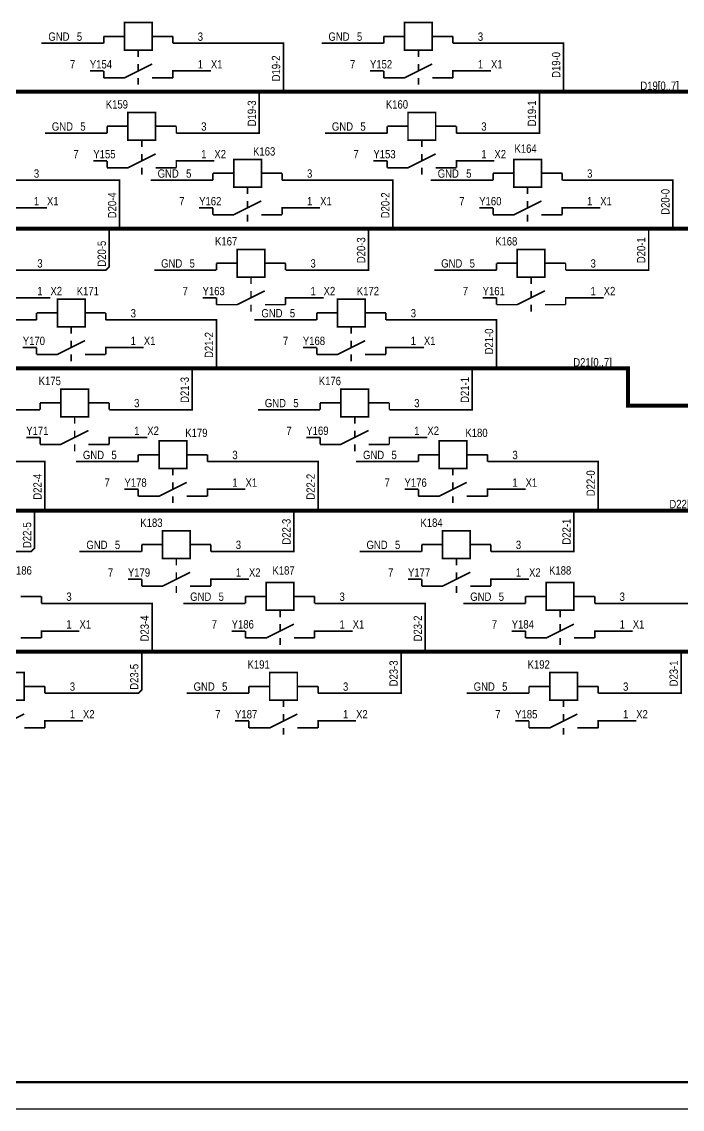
# Model space of a CAD drawing. Header units: millimetres. Extents: x 7140 to 8879, y -16257 to -5062.
# Drawn here: x 7537.6 to 7658.9, y -15584.1 to -15384.4 of the extents above; entities that cross this region are included whole.
import ezdxf

# ---------------------------------------------------------------- set-up
doc = ezdxf.new("R2010")
doc.units = ezdxf.units.MM
doc.styles.get("Standard").update_dxf_attribs({"font": 'ARIALN.TTF', "height": 3.4})

msp = doc.modelspace()

# ---------------------------------------------------------------- linework, layer by layer
at = {"lineweight": 50}
msp.add_line((7975.585, -15579.11079), (7159.585, -15579.11079), dxfattribs=at)
msp.add_line((7980.585, -15584.11079), (7139.585, -15584.11079))
for points, const_width in [([(7556.42178, -15384.519), (7556.42178, -15389.599), (7561.50178, -15389.599), (7561.50178, -15384.519), (7556.42178, -15384.519)], 0.29972), ([(7607.85678, -15384.519), (7607.85678, -15389.599), (7612.93678, -15389.599), (7612.93678, -15384.519), (7607.85678, -15384.519)], 0.29972), ([(7556.42178, -15387.059), (7552.61178, -15387.059)], 0.29972), ([(7552.61178, -15387.059), (7552.61178, -15388.329)], 0.29972), ([(7561.50178, -15387.059), (7565.31178, -15387.059)], 0.29972), ([(7565.31178, -15387.059), (7565.31178, -15388.329)], 0.29972), ([(7565.31178, -15387.059), (7565.31178, -15388.329)], 0.29972), ([(7607.85678, -15387.059), (7604.04678, -15387.059)], 0.29972), ([(7604.04678, -15387.059), (7604.04678, -15388.329)], 0.29972), ([(7612.93678, -15387.059), (7616.74678, -15387.059)], 0.29972), ([(7616.74678, -15387.059), (7616.74678, -15388.329)], 0.29972), ([(7616.74678, -15387.059), (7616.74678, -15388.329)], 0.29972), ([(7541.18178, -15388.329), (7547.53178, -15388.329)], 0.29972), ([(7552.61178, -15388.329), (7547.53178, -15388.329)], 0.29972), ([(7558.96178, -15389.599), (7558.96178, -15390.869)], 0.29972), ([(7565.31178, -15388.329), (7570.39178, -15388.329)], 0.29972), ([(7567.85178, -15388.329), (7570.39178, -15388.329)], 0.29972), ([(7570.39178, -15388.329), (7585.63178, -15388.329), (7585.63178, -15397.219)], 0.29972), ([(7592.61678, -15388.329), (7598.96678, -15388.329)], 0.29972), ([(7604.04678, -15388.329), (7598.96678, -15388.329)], 0.29972), ([(7610.39678, -15389.599), (7610.39678, -15390.869)], 0.29972), ([(7616.74678, -15388.329), (7621.82678, -15388.329)], 0.29972), ([(7619.28678, -15388.329), (7621.82678, -15388.329)], 0.29972), ([(7621.82678, -15388.329), (7637.06678, -15388.329), (7637.06678, -15397.219)], 0.29972), ([(7552.61178, -15394.679), (7556.42178, -15394.679), (7561.50178, -15392.139)], 0.29972), ([(7558.96178, -15392.139), (7558.96178, -15393.409)], 0.29972), ([(7604.04678, -15394.679), (7607.85678, -15394.679), (7612.93678, -15392.139)], 0.29972), ([(7610.39678, -15392.139), (7610.39678, -15393.409)], 0.29972), ([(7477.68178, -15397.219), (7665.64178, -15397.219), (7665.64178, -15394.425)], 0.7493), ([(7552.61178, -15393.409), (7550.07178, -15393.409)], 0.29972), ([(7552.61178, -15393.409), (7552.61178, -15394.679)], 0.29972), ([(7565.31178, -15394.679), (7565.31178, -15393.409), (7570.39178, -15393.409)], 0.29972), ([(7567.85178, -15393.409), (7570.39178, -15393.409)], 0.29972), ([(7570.39178, -15393.409), (7572.29678, -15393.409)], 0.29972), ([(7604.04678, -15393.409), (7601.50678, -15393.409)], 0.29972), ([(7604.04678, -15393.409), (7604.04678, -15394.679)], 0.29972), ([(7616.74678, -15394.679), (7616.74678, -15393.409), (7621.82678, -15393.409)], 0.29972), ([(7619.28678, -15393.409), (7621.82678, -15393.409)], 0.29972), ([(7621.82678, -15393.409), (7623.73178, -15393.409)], 0.29972), ([(7558.96178, -15395.949), (7558.96178, -15394.679)], 0.29972), ([(7561.50178, -15394.679), (7565.31178, -15394.679)], 0.29972), ([(7610.39678, -15395.949), (7610.39678, -15394.679)], 0.29972), ([(7612.93678, -15394.679), (7616.74678, -15394.679)], 0.29972), ([(7571.02678, -15404.839), (7581.18678, -15404.839), (7581.18678, -15397.219)], 0.29972), ([(7622.46178, -15404.839), (7632.62178, -15404.839), (7632.62178, -15397.219)], 0.29972), ([(7557.05678, -15401.029), (7557.05678, -15406.109), (7562.13678, -15406.109), (7562.13678, -15401.029), (7557.05678, -15401.029)], 0.29972), ([(7608.49178, -15401.029), (7608.49178, -15406.109), (7613.57178, -15406.109), (7613.57178, -15401.029), (7608.49178, -15401.029)], 0.29972), ([(7557.05678, -15403.569), (7553.24678, -15403.569)], 0.29972), ([(7553.24678, -15403.569), (7553.24678, -15404.839)], 0.29972), ([(7562.13678, -15403.569), (7565.94678, -15403.569)], 0.29972), ([(7565.94678, -15403.569), (7565.94678, -15404.839)], 0.29972), ([(7565.94678, -15403.569), (7565.94678, -15404.839)], 0.29972), ([(7608.49178, -15403.569), (7604.68178, -15403.569)], 0.29972), ([(7604.68178, -15403.569), (7604.68178, -15404.839)], 0.29972), ([(7613.57178, -15403.569), (7617.38178, -15403.569)], 0.29972), ([(7617.38178, -15403.569), (7617.38178, -15404.839)], 0.29972), ([(7617.38178, -15403.569), (7617.38178, -15404.839)], 0.29972), ([(7541.81678, -15404.839), (7548.16678, -15404.839)], 0.29972), ([(7553.24678, -15404.839), (7548.16678, -15404.839)], 0.29972), ([(7559.59678, -15406.109), (7559.59678, -15407.379)], 0.29972), ([(7565.94678, -15404.839), (7571.02678, -15404.839)], 0.29972), ([(7568.48678, -15404.839), (7571.02678, -15404.839)], 0.29972), ([(7593.25178, -15404.839), (7599.60178, -15404.839)], 0.29972), ([(7604.68178, -15404.839), (7599.60178, -15404.839)], 0.29972), ([(7611.03178, -15406.109), (7611.03178, -15407.379)], 0.29972), ([(7617.38178, -15404.839), (7622.46178, -15404.839)], 0.29972), ([(7619.92178, -15404.839), (7622.46178, -15404.839)], 0.29972), ([(7553.24678, -15409.919), (7550.70678, -15409.919)], 0.29972), ([(7553.24678, -15411.189), (7557.05678, -15411.189), (7562.13678, -15408.649)], 0.29972), ([(7553.24678, -15409.919), (7553.24678, -15411.189)], 0.29972), ([(7559.59678, -15408.649), (7559.59678, -15409.919)], 0.29972), ([(7565.94678, -15411.189), (7565.94678, -15409.919), (7571.02678, -15409.919)], 0.29972), ([(7568.48678, -15409.919), (7571.02678, -15409.919)], 0.29972), ([(7571.02678, -15409.919), (7572.93178, -15409.919)], 0.29972), ([(7576.48778, -15409.665), (7576.48778, -15414.745), (7581.56778, -15414.745), (7581.56778, -15409.665), (7576.48778, -15409.665)], 0.29972), ([(7604.68178, -15409.919), (7602.14178, -15409.919)], 0.29972), ([(7604.68178, -15411.189), (7608.49178, -15411.189), (7613.57178, -15408.649)], 0.29972), ([(7604.68178, -15409.919), (7604.68178, -15411.189)], 0.29972), ([(7611.03178, -15408.649), (7611.03178, -15409.919)], 0.29972), ([(7617.38178, -15411.189), (7617.38178, -15409.919), (7622.46178, -15409.919)], 0.29972), ([(7619.92178, -15409.919), (7622.46178, -15409.919)], 0.29972), ([(7622.46178, -15409.919), (7624.36678, -15409.919)], 0.29972), ([(7627.92278, -15409.665), (7627.92278, -15414.745), (7633.00278, -15414.745), (7633.00278, -15409.665), (7627.92278, -15409.665)], 0.29972), ([(7559.59678, -15412.459), (7559.59678, -15411.189)], 0.29972), ([(7562.13678, -15411.189), (7565.94678, -15411.189)], 0.29972), ([(7576.48778, -15412.205), (7572.67778, -15412.205)], 0.29972), ([(7572.67778, -15412.205), (7572.67778, -15413.475)], 0.29972), ([(7581.56778, -15412.205), (7585.37778, -15412.205)], 0.29972), ([(7585.37778, -15412.205), (7585.37778, -15413.475)], 0.29972), ([(7585.37778, -15412.205), (7585.37778, -15413.475)], 0.29972), ([(7611.03178, -15412.459), (7611.03178, -15411.189)], 0.29972), ([(7613.57178, -15411.189), (7617.38178, -15411.189)], 0.29972), ([(7627.92278, -15412.205), (7624.11278, -15412.205)], 0.29972), ([(7624.11278, -15412.205), (7624.11278, -15413.475)], 0.29972), ([(7633.00278, -15412.205), (7636.81278, -15412.205)], 0.29972), ([(7636.81278, -15412.205), (7636.81278, -15413.475)], 0.29972), ([(7636.81278, -15412.205), (7636.81278, -15413.475)], 0.29972), ([(7535.21278, -15413.475), (7540.29278, -15413.475)], 0.29972), ([(7537.75278, -15413.475), (7540.29278, -15413.475)], 0.29972), ([(7540.29278, -15413.475), (7555.53278, -15413.475), (7555.53278, -15422.365)], 0.29972), ([(7561.24778, -15413.475), (7567.59778, -15413.475)], 0.29972), ([(7572.67778, -15413.475), (7567.59778, -15413.475)], 0.29972), ([(7585.37778, -15413.475), (7590.45778, -15413.475)], 0.29972), ([(7587.91778, -15413.475), (7590.45778, -15413.475)], 0.29972), ([(7590.45778, -15413.475), (7605.69778, -15413.475), (7605.69778, -15422.365)], 0.29972), ([(7612.68278, -15413.475), (7619.03278, -15413.475)], 0.29972), ([(7624.11278, -15413.475), (7619.03278, -15413.475)], 0.29972), ([(7636.81278, -15413.475), (7641.89278, -15413.475)], 0.29972), ([(7639.35278, -15413.475), (7641.89278, -15413.475)], 0.29972), ([(7641.89278, -15413.475), (7657.13278, -15413.475), (7657.13278, -15422.365)], 0.29972), ([(7579.02778, -15414.745), (7579.02778, -15416.015)], 0.29972), ([(7630.46278, -15414.745), (7630.46278, -15416.015)], 0.29972), ([(7572.67778, -15419.825), (7576.48778, -15419.825), (7581.56778, -15417.285)], 0.29972), ([(7579.02778, -15417.285), (7579.02778, -15418.555)], 0.29972), ([(7624.11278, -15419.825), (7627.92278, -15419.825), (7633.00278, -15417.285)], 0.29972), ([(7630.46278, -15417.285), (7630.46278, -15418.555)], 0.29972), ([(7535.21278, -15419.825), (7535.21278, -15418.555), (7540.29278, -15418.555)], 0.29972), ([(7537.75278, -15418.555), (7540.29278, -15418.555)], 0.29972), ([(7540.29278, -15418.555), (7542.19778, -15418.555)], 0.29972), ([(7572.67778, -15418.555), (7570.13778, -15418.555)], 0.29972), ([(7572.67778, -15418.555), (7572.67778, -15419.825)], 0.29972), ([(7579.02778, -15421.095), (7579.02778, -15419.825)], 0.29972), ([(7581.56778, -15419.825), (7585.37778, -15419.825)], 0.29972), ([(7585.37778, -15419.825), (7585.37778, -15418.555), (7590.45778, -15418.555)], 0.29972), ([(7587.91778, -15418.555), (7590.45778, -15418.555)], 0.29972), ([(7590.45778, -15418.555), (7592.36278, -15418.555)], 0.29972), ([(7624.11278, -15418.555), (7621.57278, -15418.555)], 0.29972), ([(7624.11278, -15418.555), (7624.11278, -15419.825)], 0.29972), ([(7630.46278, -15421.095), (7630.46278, -15419.825)], 0.29972), ([(7633.00278, -15419.825), (7636.81278, -15419.825)], 0.29972), ([(7636.81278, -15419.825), (7636.81278, -15418.555), (7641.89278, -15418.555)], 0.29972), ([(7639.35278, -15418.555), (7641.89278, -15418.555)], 0.29972), ([(7641.89278, -15418.555), (7643.79778, -15418.555)], 0.29972), ([(7497.74778, -15422.365), (7687.99378, -15422.365), (7687.99378, -15436.589), (7751.49378, -15436.589)], 0.7493), ([(7540.92778, -15429.985), (7552.99278, -15429.985), (7553.62778, -15429.35), (7553.62778, -15422.365)], 0.29972), ([(7591.09278, -15429.985), (7601.25278, -15429.985), (7601.25278, -15422.365)], 0.29972), ([(7642.52778, -15429.985), (7652.68778, -15429.985), (7652.68778, -15422.365)], 0.29972), ([(7577.12278, -15426.175), (7577.12278, -15431.255), (7582.20278, -15431.255), (7582.20278, -15426.175), (7577.12278, -15426.175)], 0.29972), ([(7628.55778, -15426.175), (7628.55778, -15431.255), (7633.63778, -15431.255), (7633.63778, -15426.175), (7628.55778, -15426.175)], 0.29972), ([(7535.84778, -15429.985), (7540.92778, -15429.985)], 0.29972), ([(7538.38778, -15429.985), (7540.92778, -15429.985)], 0.29972), ([(7561.88278, -15429.985), (7568.23278, -15429.985)], 0.29972), ([(7573.31278, -15429.985), (7568.23278, -15429.985)], 0.29972), ([(7577.12278, -15428.715), (7573.31278, -15428.715)], 0.29972), ([(7573.31278, -15428.715), (7573.31278, -15429.985)], 0.29972), ([(7582.20278, -15428.715), (7586.01278, -15428.715)], 0.29972), ([(7586.01278, -15428.715), (7586.01278, -15429.985)], 0.29972), ([(7586.01278, -15428.715), (7586.01278, -15429.985)], 0.29972), ([(7586.01278, -15429.985), (7591.09278, -15429.985)], 0.29972), ([(7588.55278, -15429.985), (7591.09278, -15429.985)], 0.29972), ([(7613.31778, -15429.985), (7619.66778, -15429.985)], 0.29972), ([(7624.74778, -15429.985), (7619.66778, -15429.985)], 0.29972), ([(7628.55778, -15428.715), (7624.74778, -15428.715)], 0.29972), ([(7624.74778, -15428.715), (7624.74778, -15429.985)], 0.29972), ([(7633.63778, -15428.715), (7637.44778, -15428.715)], 0.29972), ([(7637.44778, -15428.715), (7637.44778, -15429.985)], 0.29972), ([(7637.44778, -15428.715), (7637.44778, -15429.985)], 0.29972), ([(7637.44778, -15429.985), (7642.52778, -15429.985)], 0.29972), ([(7639.98778, -15429.985), (7642.52778, -15429.985)], 0.29972), ([(7579.66278, -15431.255), (7579.66278, -15432.525)], 0.29972), ([(7631.09778, -15431.255), (7631.09778, -15432.525)], 0.29972), ([(7573.31278, -15436.335), (7577.12278, -15436.335), (7582.20278, -15433.795)], 0.29972), ([(7579.66278, -15433.795), (7579.66278, -15435.065)], 0.29972), ([(7624.74778, -15436.335), (7628.55778, -15436.335), (7633.63778, -15433.795)], 0.29972), ([(7631.09778, -15433.795), (7631.09778, -15435.065)], 0.29972), ([(7535.84778, -15436.335), (7535.84778, -15435.065), (7540.92778, -15435.065)], 0.29972), ([(7538.38778, -15435.065), (7540.92778, -15435.065)], 0.29972), ([(7540.92778, -15435.065), (7542.83278, -15435.065)], 0.29972), ([(7544.10278, -15435.319), (7544.10278, -15440.399), (7549.18278, -15440.399), (7549.18278, -15435.319), (7544.10278, -15435.319)], 0.29972), ([(7573.31278, -15435.065), (7570.77278, -15435.065)], 0.29972), ([(7573.31278, -15435.065), (7573.31278, -15436.335)], 0.29972), ([(7586.01278, -15436.335), (7586.01278, -15435.065), (7591.09278, -15435.065)], 0.29972), ([(7588.55278, -15435.065), (7591.09278, -15435.065)], 0.29972), ([(7591.09278, -15435.065), (7592.99778, -15435.065)], 0.29972), ([(7595.53778, -15435.319), (7595.53778, -15440.399), (7600.61778, -15440.399), (7600.61778, -15435.319), (7595.53778, -15435.319)], 0.29972), ([(7624.74778, -15435.065), (7622.20778, -15435.065)], 0.29972), ([(7624.74778, -15435.065), (7624.74778, -15436.335)], 0.29972), ([(7637.44778, -15436.335), (7637.44778, -15435.065), (7642.52778, -15435.065)], 0.29972), ([(7639.98778, -15435.065), (7642.52778, -15435.065)], 0.29972), ([(7642.52778, -15435.065), (7644.43278, -15435.065)], 0.29972), ([(7544.10278, -15437.859), (7540.29278, -15437.859)], 0.29972), ([(7540.29278, -15437.859), (7540.29278, -15439.129)], 0.29972), ([(7549.18278, -15437.859), (7552.99278, -15437.859)], 0.29972), ([(7552.99278, -15437.859), (7552.99278, -15439.129)], 0.29972), ([(7552.99278, -15437.859), (7552.99278, -15439.129)], 0.29972), ([(7579.66278, -15437.605), (7579.66278, -15436.335)], 0.29972), ([(7582.20278, -15436.335), (7586.01278, -15436.335)], 0.29972), ([(7595.53778, -15437.859), (7591.72778, -15437.859)], 0.29972), ([(7591.72778, -15437.859), (7591.72778, -15439.129)], 0.29972), ([(7600.61778, -15437.859), (7604.42778, -15437.859)], 0.29972), ([(7604.42778, -15437.859), (7604.42778, -15439.129)], 0.29972), ([(7604.42778, -15437.859), (7604.42778, -15439.129)], 0.29972), ([(7631.09778, -15437.605), (7631.09778, -15436.335)], 0.29972), ([(7633.63778, -15436.335), (7637.44778, -15436.335)], 0.29972), ([(7540.29278, -15439.129), (7535.21278, -15439.129)], 0.29972), ([(7552.99278, -15439.129), (7558.07278, -15439.129)], 0.29972), ([(7555.53278, -15439.129), (7558.07278, -15439.129)], 0.29972), ([(7558.07278, -15439.129), (7573.31278, -15439.129), (7573.31278, -15448.019)], 0.29972), ([(7580.29778, -15439.129), (7586.64778, -15439.129)], 0.29972), ([(7591.72778, -15439.129), (7586.64778, -15439.129)], 0.29972), ([(7604.42778, -15439.129), (7609.50778, -15439.129)], 0.29972), ([(7606.96778, -15439.129), (7609.50778, -15439.129)], 0.29972), ([(7609.50778, -15439.129), (7624.74778, -15439.129), (7624.74778, -15448.019)], 0.29972), ([(7546.64278, -15440.399), (7546.64278, -15441.669)], 0.29972), ([(7598.07778, -15440.399), (7598.07778, -15441.669)], 0.29972), ([(7540.29278, -15445.479), (7544.10278, -15445.479), (7549.18278, -15442.939)], 0.29972), ([(7546.64278, -15442.939), (7546.64278, -15444.209)], 0.29972), ([(7591.72778, -15445.479), (7595.53778, -15445.479), (7600.61778, -15442.939)], 0.29972), ([(7598.07778, -15442.939), (7598.07778, -15444.209)], 0.29972), ([(7540.29278, -15444.209), (7537.75278, -15444.209)], 0.29972), ([(7540.29278, -15444.209), (7540.29278, -15445.479)], 0.29972), ([(7546.64278, -15446.749), (7546.64278, -15445.479)], 0.29972), ([(7549.18278, -15445.479), (7552.99278, -15445.479)], 0.29972), ([(7552.99278, -15445.479), (7552.99278, -15444.209), (7558.07278, -15444.209)], 0.29972), ([(7555.53278, -15444.209), (7558.07278, -15444.209)], 0.29972), ([(7558.07278, -15444.209), (7559.97778, -15444.209)], 0.29972), ([(7591.72778, -15444.209), (7589.18778, -15444.209)], 0.29972), ([(7591.72778, -15444.209), (7591.72778, -15445.479)], 0.29972), ([(7598.07778, -15446.749), (7598.07778, -15445.479)], 0.29972), ([(7600.61778, -15445.479), (7604.42778, -15445.479)], 0.29972), ([(7604.42778, -15445.479), (7604.42778, -15444.209), (7609.50778, -15444.209)], 0.29972), ([(7606.96778, -15444.209), (7609.50778, -15444.209)], 0.29972), ([(7609.50778, -15444.209), (7611.41278, -15444.209)], 0.29972), ([(7465.36278, -15448.019), (7648.87778, -15448.019), (7648.87778, -15454.877), (7679.35778, -15454.877)], 0.7493), ([(7558.70778, -15455.639), (7568.86778, -15455.639), (7568.86778, -15448.019)], 0.29972), ([(7610.14278, -15455.639), (7620.30278, -15455.639), (7620.30278, -15448.019)], 0.29972), ([(7544.73778, -15451.829), (7544.73778, -15456.909), (7549.81778, -15456.909), (7549.81778, -15451.829), (7544.73778, -15451.829)], 0.29972), ([(7596.17278, -15451.829), (7596.17278, -15456.909), (7601.25278, -15456.909), (7601.25278, -15451.829), (7596.17278, -15451.829)], 0.29972), ([(7540.92778, -15455.639), (7535.84778, -15455.639)], 0.29972), ([(7544.73778, -15454.369), (7540.92778, -15454.369)], 0.29972), ([(7540.92778, -15454.369), (7540.92778, -15455.639)], 0.29972), ([(7549.81778, -15454.369), (7553.62778, -15454.369)], 0.29972), ([(7553.62778, -15454.369), (7553.62778, -15455.639)], 0.29972), ([(7553.62778, -15454.369), (7553.62778, -15455.639)], 0.29972), ([(7553.62778, -15455.639), (7558.70778, -15455.639)], 0.29972), ([(7556.16778, -15455.639), (7558.70778, -15455.639)], 0.29972), ([(7580.93278, -15455.639), (7587.28278, -15455.639)], 0.29972), ([(7592.36278, -15455.639), (7587.28278, -15455.639)], 0.29972), ([(7596.17278, -15454.369), (7592.36278, -15454.369)], 0.29972), ([(7592.36278, -15454.369), (7592.36278, -15455.639)], 0.29972), ([(7601.25278, -15454.369), (7605.06278, -15454.369)], 0.29972), ([(7605.06278, -15454.369), (7605.06278, -15455.639)], 0.29972), ([(7605.06278, -15454.369), (7605.06278, -15455.639)], 0.29972), ([(7605.06278, -15455.639), (7610.14278, -15455.639)], 0.29972), ([(7607.60278, -15455.639), (7610.14278, -15455.639)], 0.29972), ([(7547.27778, -15456.909), (7547.27778, -15458.179)], 0.29972), ([(7598.71278, -15456.909), (7598.71278, -15458.179)], 0.29972), ([(7540.92778, -15461.989), (7544.73778, -15461.989), (7549.81778, -15459.449)], 0.29972), ([(7547.27778, -15459.449), (7547.27778, -15460.719)], 0.29972), ([(7592.36278, -15461.989), (7596.17278, -15461.989), (7601.25278, -15459.449)], 0.29972), ([(7598.71278, -15459.449), (7598.71278, -15460.719)], 0.29972), ([(7540.92778, -15460.719), (7538.38778, -15460.719)], 0.29972), ([(7540.92778, -15460.719), (7540.92778, -15461.989)], 0.29972), ([(7547.27778, -15463.259), (7547.27778, -15461.989)], 0.29972), ([(7549.81778, -15461.989), (7553.62778, -15461.989)], 0.29972), ([(7553.62778, -15461.989), (7553.62778, -15460.719), (7558.70778, -15460.719)], 0.29972), ([(7556.16778, -15460.719), (7558.70778, -15460.719)], 0.29972), ([(7558.70778, -15460.719), (7560.61278, -15460.719)], 0.29972), ([(7562.77178, -15461.354), (7562.77178, -15466.434), (7567.85178, -15466.434), (7567.85178, -15461.354), (7562.77178, -15461.354)], 0.29972), ([(7592.36278, -15460.719), (7589.82278, -15460.719)], 0.29972), ([(7592.36278, -15460.719), (7592.36278, -15461.989)], 0.29972), ([(7598.71278, -15463.259), (7598.71278, -15461.989)], 0.29972), ([(7601.25278, -15461.989), (7605.06278, -15461.989)], 0.29972), ([(7605.06278, -15461.989), (7605.06278, -15460.719), (7610.14278, -15460.719)], 0.29972), ([(7607.60278, -15460.719), (7610.14278, -15460.719)], 0.29972), ([(7610.14278, -15460.719), (7612.04778, -15460.719)], 0.29972), ([(7614.20678, -15461.354), (7614.20678, -15466.434), (7619.28678, -15466.434), (7619.28678, -15461.354), (7614.20678, -15461.354)], 0.29972), ([(7562.77178, -15463.894), (7558.96178, -15463.894)], 0.29972), ([(7558.96178, -15463.894), (7558.96178, -15465.164)], 0.29972), ([(7567.85178, -15463.894), (7571.66178, -15463.894)], 0.29972), ([(7571.66178, -15463.894), (7571.66178, -15465.164)], 0.29972), ([(7571.66178, -15463.894), (7571.66178, -15465.164)], 0.29972), ([(7614.20678, -15463.894), (7610.39678, -15463.894)], 0.29972), ([(7610.39678, -15463.894), (7610.39678, -15465.164)], 0.29972), ([(7619.28678, -15463.894), (7623.09678, -15463.894)], 0.29972), ([(7623.09678, -15463.894), (7623.09678, -15465.164)], 0.29972), ([(7623.09678, -15463.894), (7623.09678, -15465.164)], 0.29972), ([(7526.57678, -15465.164), (7541.81678, -15465.164), (7541.81678, -15474.054)], 0.29972), ([(7547.53178, -15465.164), (7553.88178, -15465.164)], 0.29972), ([(7558.96178, -15465.164), (7553.88178, -15465.164)], 0.29972), ([(7571.66178, -15465.164), (7576.74178, -15465.164)], 0.29972), ([(7574.20178, -15465.164), (7576.74178, -15465.164)], 0.29972), ([(7576.74178, -15465.164), (7591.98178, -15465.164), (7591.98178, -15474.054)], 0.29972), ([(7598.96678, -15465.164), (7605.31678, -15465.164)], 0.29972), ([(7610.39678, -15465.164), (7605.31678, -15465.164)], 0.29972), ([(7623.09678, -15465.164), (7628.17678, -15465.164)], 0.29972), ([(7625.63678, -15465.164), (7628.17678, -15465.164)], 0.29972), ([(7628.17678, -15465.164), (7643.41678, -15465.164), (7643.41678, -15474.054)], 0.29972), ([(7565.31178, -15466.434), (7565.31178, -15467.704)], 0.29972), ([(7616.74678, -15466.434), (7616.74678, -15467.704)], 0.29972), ([(7558.96178, -15471.514), (7562.77178, -15471.514), (7567.85178, -15468.974)], 0.29972), ([(7565.31178, -15468.974), (7565.31178, -15470.244)], 0.29972), ([(7610.39678, -15471.514), (7614.20678, -15471.514), (7619.28678, -15468.974)], 0.29972), ([(7616.74678, -15468.974), (7616.74678, -15470.244)], 0.29972), ([(7558.96178, -15470.244), (7556.42178, -15470.244)], 0.29972), ([(7558.96178, -15470.244), (7558.96178, -15471.514)], 0.29972), ([(7565.31178, -15472.784), (7565.31178, -15471.514)], 0.29972), ([(7567.85178, -15471.514), (7571.66178, -15471.514)], 0.29972), ([(7571.66178, -15471.514), (7571.66178, -15470.244), (7576.74178, -15470.244)], 0.29972), ([(7574.20178, -15470.244), (7576.74178, -15470.244)], 0.29972), ([(7576.74178, -15470.244), (7578.64678, -15470.244)], 0.29972), ([(7610.39678, -15470.244), (7607.85678, -15470.244)], 0.29972), ([(7610.39678, -15470.244), (7610.39678, -15471.514)], 0.29972), ([(7616.74678, -15472.784), (7616.74678, -15471.514)], 0.29972), ([(7619.28678, -15471.514), (7623.09678, -15471.514)], 0.29972), ([(7623.09678, -15471.514), (7623.09678, -15470.244), (7628.17678, -15470.244)], 0.29972), ([(7625.63678, -15470.244), (7628.17678, -15470.244)], 0.29972), ([(7628.17678, -15470.244), (7630.08178, -15470.244)], 0.29972), ([(7704.75778, -15478.753), (7704.75778, -15474.181), (7484.03178, -15474.181), (7484.03178, -15474.054)], 0.7493), ([(7527.21178, -15481.674), (7539.27678, -15481.674), (7539.91178, -15481.039), (7539.91178, -15474.054)], 0.29972), ([(7577.37678, -15481.674), (7587.53678, -15481.674), (7587.53678, -15474.054)], 0.29972), ([(7628.81178, -15481.674), (7638.97178, -15481.674), (7638.97178, -15474.054)], 0.29972), ([(7563.40678, -15477.864), (7563.40678, -15482.944), (7568.48678, -15482.944), (7568.48678, -15477.864), (7563.40678, -15477.864)], 0.29972), ([(7614.84178, -15477.864), (7614.84178, -15482.944), (7619.92178, -15482.944), (7619.92178, -15477.864), (7614.84178, -15477.864)], 0.29972), ([(7548.16678, -15481.674), (7554.51678, -15481.674)], 0.29972), ([(7559.59678, -15481.674), (7554.51678, -15481.674)], 0.29972), ([(7563.40678, -15480.404), (7559.59678, -15480.404)], 0.29972), ([(7559.59678, -15480.404), (7559.59678, -15481.674)], 0.29972), ([(7568.48678, -15480.404), (7572.29678, -15480.404)], 0.29972), ([(7572.29678, -15480.404), (7572.29678, -15481.674)], 0.29972), ([(7572.29678, -15480.404), (7572.29678, -15481.674)], 0.29972), ([(7572.29678, -15481.674), (7577.37678, -15481.674)], 0.29972), ([(7574.83678, -15481.674), (7577.37678, -15481.674)], 0.29972), ([(7599.60178, -15481.674), (7605.95178, -15481.674)], 0.29972), ([(7611.03178, -15481.674), (7605.95178, -15481.674)], 0.29972), ([(7614.84178, -15480.404), (7611.03178, -15480.404)], 0.29972), ([(7611.03178, -15480.404), (7611.03178, -15481.674)], 0.29972), ([(7619.92178, -15480.404), (7623.73178, -15480.404)], 0.29972), ([(7623.73178, -15480.404), (7623.73178, -15481.674)], 0.29972), ([(7623.73178, -15480.404), (7623.73178, -15481.674)], 0.29972), ([(7623.73178, -15481.674), (7628.81178, -15481.674)], 0.29972), ([(7626.27178, -15481.674), (7628.81178, -15481.674)], 0.29972), ([(7565.94678, -15482.944), (7565.94678, -15484.214)], 0.29972), ([(7617.38178, -15482.944), (7617.38178, -15484.214)], 0.29972), ([(7559.59678, -15488.024), (7563.40678, -15488.024), (7568.48678, -15485.484)], 0.29972), ([(7565.94678, -15485.484), (7565.94678, -15486.754)], 0.29972), ([(7611.03178, -15488.024), (7614.84178, -15488.024), (7619.92178, -15485.484)], 0.29972), ([(7617.38178, -15485.484), (7617.38178, -15486.754)], 0.29972), ([(7559.59678, -15486.754), (7557.05678, -15486.754)], 0.29972), ([(7559.59678, -15486.754), (7559.59678, -15488.024)], 0.29972), ([(7565.94678, -15489.294), (7565.94678, -15488.024)], 0.29972), ([(7568.48678, -15488.024), (7572.29678, -15488.024)], 0.29972), ([(7572.29678, -15488.024), (7572.29678, -15486.754), (7577.37678, -15486.754)], 0.29972), ([(7574.83678, -15486.754), (7577.37678, -15486.754)], 0.29972), ([(7577.37678, -15486.754), (7579.28178, -15486.754)], 0.29972), ([(7582.45678, -15487.389), (7582.45678, -15492.469), (7587.53678, -15492.469), (7587.53678, -15487.389), (7582.45678, -15487.389)], 0.29972), ([(7611.03178, -15486.754), (7608.49178, -15486.754)], 0.29972), ([(7611.03178, -15486.754), (7611.03178, -15488.024)], 0.29972), ([(7617.38178, -15489.294), (7617.38178, -15488.024)], 0.29972), ([(7619.92178, -15488.024), (7623.73178, -15488.024)], 0.29972), ([(7623.73178, -15488.024), (7623.73178, -15486.754), (7628.81178, -15486.754)], 0.29972), ([(7626.27178, -15486.754), (7628.81178, -15486.754)], 0.29972), ([(7628.81178, -15486.754), (7630.71678, -15486.754)], 0.29972), ([(7633.89178, -15487.389), (7633.89178, -15492.469), (7638.97178, -15492.469), (7638.97178, -15487.389), (7633.89178, -15487.389)], 0.29972), ([(7537.37178, -15489.929), (7541.18178, -15489.929)], 0.29972), ([(7541.18178, -15489.929), (7541.18178, -15491.199)], 0.29972), ([(7541.18178, -15489.929), (7541.18178, -15491.199)], 0.29972), ([(7582.45678, -15489.929), (7578.64678, -15489.929)], 0.29972), ([(7578.64678, -15489.929), (7578.64678, -15491.199)], 0.29972), ([(7587.53678, -15489.929), (7591.34678, -15489.929)], 0.29972), ([(7591.34678, -15489.929), (7591.34678, -15491.199)], 0.29972), ([(7591.34678, -15489.929), (7591.34678, -15491.199)], 0.29972), ([(7633.89178, -15489.929), (7630.08178, -15489.929)], 0.29972), ([(7630.08178, -15489.929), (7630.08178, -15491.199)], 0.29972), ([(7638.97178, -15489.929), (7642.78178, -15489.929)], 0.29972), ([(7642.78178, -15489.929), (7642.78178, -15491.199)], 0.29972), ([(7642.78178, -15489.929), (7642.78178, -15491.199)], 0.29972), ([(7541.18178, -15491.199), (7546.26178, -15491.199)], 0.29972), ([(7543.72178, -15491.199), (7546.26178, -15491.199)], 0.29972), ([(7546.26178, -15491.199), (7561.50178, -15491.199), (7561.50178, -15500.089)], 0.29972), ([(7567.21678, -15491.199), (7573.56678, -15491.199)], 0.29972), ([(7578.64678, -15491.199), (7573.56678, -15491.199)], 0.29972), ([(7591.34678, -15491.199), (7596.42678, -15491.199)], 0.29972), ([(7593.88678, -15491.199), (7596.42678, -15491.199)], 0.29972), ([(7596.42678, -15491.199), (7611.66678, -15491.199), (7611.66678, -15500.089)], 0.29972), ([(7618.65178, -15491.199), (7625.00178, -15491.199)], 0.29972), ([(7630.08178, -15491.199), (7625.00178, -15491.199)], 0.29972), ([(7642.78178, -15491.199), (7647.86178, -15491.199)], 0.29972), ([(7645.32178, -15491.199), (7647.86178, -15491.199)], 0.29972), ([(7647.86178, -15491.199), (7663.10178, -15491.199), (7663.10178, -15500.089)], 0.29972), ([(7584.99678, -15492.469), (7584.99678, -15493.739)], 0.29972), ([(7636.43178, -15492.469), (7636.43178, -15493.739)], 0.29972), ([(7578.64678, -15497.549), (7582.45678, -15497.549), (7587.53678, -15495.009)], 0.29972), ([(7584.99678, -15495.009), (7584.99678, -15496.279)], 0.29972), ([(7630.08178, -15497.549), (7633.89178, -15497.549), (7638.97178, -15495.009)], 0.29972), ([(7636.43178, -15495.009), (7636.43178, -15496.279)], 0.29972), ([(7537.37178, -15497.549), (7541.18178, -15497.549)], 0.29972), ([(7541.18178, -15497.549), (7541.18178, -15496.279), (7546.26178, -15496.279)], 0.29972), ([(7543.72178, -15496.279), (7546.26178, -15496.279)], 0.29972), ([(7546.26178, -15496.279), (7548.16678, -15496.279)], 0.29972), ([(7578.64678, -15496.279), (7576.10678, -15496.279)], 0.29972), ([(7578.64678, -15496.279), (7578.64678, -15497.549)], 0.29972), ([(7584.99678, -15498.819), (7584.99678, -15497.549)], 0.29972), ([(7587.53678, -15497.549), (7591.34678, -15497.549)], 0.29972), ([(7591.34678, -15497.549), (7591.34678, -15496.279), (7596.42678, -15496.279)], 0.29972), ([(7593.88678, -15496.279), (7596.42678, -15496.279)], 0.29972), ([(7596.42678, -15496.279), (7598.33178, -15496.279)], 0.29972), ([(7630.08178, -15496.279), (7627.54178, -15496.279)], 0.29972), ([(7630.08178, -15496.279), (7630.08178, -15497.549)], 0.29972), ([(7636.43178, -15498.819), (7636.43178, -15497.549)], 0.29972), ([(7638.97178, -15497.549), (7642.78178, -15497.549)], 0.29972), ([(7642.78178, -15497.549), (7642.78178, -15496.279), (7647.86178, -15496.279)], 0.29972), ([(7645.32178, -15496.279), (7647.86178, -15496.279)], 0.29972), ([(7647.86178, -15496.279), (7649.76678, -15496.279)], 0.29972), ([(7692.56578, -15499.835), (7692.56578, -15500.089), (7503.71678, -15500.089)], 0.7493), ([(7546.89678, -15507.709), (7558.96178, -15507.709), (7559.59678, -15507.074), (7559.59678, -15500.089)], 0.29972), ([(7597.06178, -15507.709), (7607.22178, -15507.709), (7607.22178, -15500.089)], 0.29972), ([(7648.49678, -15507.709), (7658.65678, -15507.709), (7658.65678, -15500.089)], 0.29972), ([(7532.92678, -15503.899), (7532.92678, -15508.979), (7538.00678, -15508.979), (7538.00678, -15503.899), (7532.92678, -15503.899)], 0.29972), ([(7583.09178, -15503.899), (7583.09178, -15508.979), (7588.17178, -15508.979), (7588.17178, -15503.899), (7583.09178, -15503.899)], 0.29972), ([(7634.52678, -15503.899), (7634.52678, -15508.979), (7639.60678, -15508.979), (7639.60678, -15503.899), (7634.52678, -15503.899)], 0.29972), ([(7538.00678, -15506.439), (7541.81678, -15506.439)], 0.29972), ([(7541.81678, -15506.439), (7541.81678, -15507.709)], 0.29972), ([(7541.81678, -15506.439), (7541.81678, -15507.709)], 0.29972), ([(7541.81678, -15507.709), (7546.89678, -15507.709)], 0.29972), ([(7544.35678, -15507.709), (7546.89678, -15507.709)], 0.29972), ([(7567.85178, -15507.709), (7574.20178, -15507.709)], 0.29972), ([(7579.28178, -15507.709), (7574.20178, -15507.709)], 0.29972), ([(7583.09178, -15506.439), (7579.28178, -15506.439)], 0.29972), ([(7579.28178, -15506.439), (7579.28178, -15507.709)], 0.29972), ([(7588.17178, -15506.439), (7591.98178, -15506.439)], 0.29972), ([(7591.98178, -15506.439), (7591.98178, -15507.709)], 0.29972), ([(7591.98178, -15506.439), (7591.98178, -15507.709)], 0.29972), ([(7591.98178, -15507.709), (7597.06178, -15507.709)], 0.29972), ([(7594.52178, -15507.709), (7597.06178, -15507.709)], 0.29972), ([(7619.28678, -15507.709), (7625.63678, -15507.709)], 0.29972), ([(7630.71678, -15507.709), (7625.63678, -15507.709)], 0.29972), ([(7634.52678, -15506.439), (7630.71678, -15506.439)], 0.29972), ([(7630.71678, -15506.439), (7630.71678, -15507.709)], 0.29972), ([(7639.60678, -15506.439), (7643.41678, -15506.439)], 0.29972), ([(7643.41678, -15506.439), (7643.41678, -15507.709)], 0.29972), ([(7643.41678, -15506.439), (7643.41678, -15507.709)], 0.29972), ([(7643.41678, -15507.709), (7648.49678, -15507.709)], 0.29972), ([(7645.95678, -15507.709), (7648.49678, -15507.709)], 0.29972), ([(7585.63178, -15508.979), (7585.63178, -15510.249)], 0.29972), ([(7637.06678, -15508.979), (7637.06678, -15510.249)], 0.29972), ([(7529.11678, -15514.059), (7532.92678, -15514.059), (7538.00678, -15511.519)], 0.29972), ([(7579.28178, -15514.059), (7583.09178, -15514.059), (7588.17178, -15511.519)], 0.29972), ([(7585.63178, -15511.519), (7585.63178, -15512.789)], 0.29972), ([(7630.71678, -15514.059), (7634.52678, -15514.059), (7639.60678, -15511.519)], 0.29972), ([(7637.06678, -15511.519), (7637.06678, -15512.789)], 0.29972), ([(7538.00678, -15514.059), (7541.81678, -15514.059)], 0.29972), ([(7541.81678, -15514.059), (7541.81678, -15512.789), (7546.89678, -15512.789)], 0.29972), ([(7544.35678, -15512.789), (7546.89678, -15512.789)], 0.29972), ([(7546.89678, -15512.789), (7548.80178, -15512.789)], 0.29972), ([(7579.28178, -15512.789), (7576.74178, -15512.789)], 0.29972), ([(7579.28178, -15512.789), (7579.28178, -15514.059)], 0.29972), ([(7585.63178, -15515.329), (7585.63178, -15514.059)], 0.29972), ([(7588.17178, -15514.059), (7591.98178, -15514.059)], 0.29972), ([(7591.98178, -15514.059), (7591.98178, -15512.789), (7597.06178, -15512.789)], 0.29972), ([(7594.52178, -15512.789), (7597.06178, -15512.789)], 0.29972), ([(7597.06178, -15512.789), (7598.96678, -15512.789)], 0.29972), ([(7630.71678, -15512.789), (7628.17678, -15512.789)], 0.29972), ([(7630.71678, -15512.789), (7630.71678, -15514.059)], 0.29972), ([(7637.06678, -15515.329), (7637.06678, -15514.059)], 0.29972), ([(7639.60678, -15514.059), (7643.41678, -15514.059)], 0.29972), ([(7643.41678, -15514.059), (7643.41678, -15512.789), (7648.49678, -15512.789)], 0.29972), ([(7645.95678, -15512.789), (7648.49678, -15512.789)], 0.29972), ([(7648.49678, -15512.789), (7650.40178, -15512.789)], 0.29972)]:
    msp.add_lwpolyline(points, dxfattribs=dict(const_width=const_width))

# ---------------------------------------------------------------- texts
for s, p in [('GND', (7542.45178, -15387.86212)), ('5', (7547.67942, -15387.86212)), ('3', (7569.88378, -15387.86212)), ('GND', (7593.88678, -15387.86212)), ('5', (7599.11442, -15387.86212)), ('3', (7621.31878, -15387.86212)), ('7', (7546.40942, -15392.94212)), ('Y154', (7550.07178, -15392.94212)), ('1', (7569.88378, -15392.94212)), ('X1', (7572.29678, -15392.94212)), ('7', (7597.84442, -15392.94212)), ('Y152', (7601.50678, -15392.94212)), ('1', (7621.31878, -15392.94212)), ('X1', (7623.73178, -15392.94212)), ('D19[0..7]', (7651.16378, -15396.87912)), ('K159', (7552.99278, -15400.30812)), ('K160', (7604.42778, -15400.30812)), ('GND', (7543.08678, -15404.37212)), ('5', (7548.31442, -15404.37212)), ('3', (7570.51878, -15404.37212)), ('GND', (7594.52178, -15404.37212)), ('5', (7599.74942, -15404.37212)), ('3', (7621.95378, -15404.37212)), ('7', (7547.04442, -15409.45212)), ('Y155', (7550.70678, -15409.45212)), ('1', (7570.51878, -15409.45212)), ('X2', (7572.93178, -15409.45212)), ('K163', (7580.04378, -15408.94412)), ('7', (7598.47942, -15409.45212)), ('Y153', (7602.14178, -15409.45212)), ('1', (7621.95378, -15409.45212)), ('X2', (7624.36678, -15409.45212)), ('K164', (7628.04978, -15408.43612)), ('3', (7539.78478, -15413.00812)), ('GND', (7562.51778, -15413.00812)), ('5', (7567.74542, -15413.00812)), ('3', (7589.94978, -15413.00812)), ('GND', (7613.95278, -15413.00812)), ('5', (7619.18042, -15413.00812)), ('3', (7641.38478, -15413.00812)), ('1', (7539.78478, -15418.08812)), ('X1', (7542.19778, -15418.08812)), ('7', (7566.47542, -15418.08812)), ('Y162', (7570.13778, -15418.08812)), ('1', (7589.94978, -15418.08812)), ('X1', (7592.36278, -15418.08812)), ('7', (7617.91042, -15418.08812)), ('Y160', (7621.57278, -15418.08812)), ('1', (7641.38478, -15418.08812)), ('X1', (7643.79778, -15418.08812)), ('K167', (7573.05878, -15425.45412)), ('K168', (7624.49378, -15425.45412)), ('3', (7540.41978, -15429.51812)), ('GND', (7563.15278, -15429.51812)), ('5', (7568.38042, -15429.51812)), ('3', (7590.58478, -15429.51812)), ('GND', (7614.58778, -15429.51812)), ('5', (7619.81542, -15429.51812)), ('3', (7642.01978, -15429.51812)), ('1', (7540.41978, -15434.59812)), ('X2', (7542.83278, -15434.59812)), ('K171', (7547.65878, -15434.59812)), ('7', (7567.11042, -15434.59812)), ('Y163', (7570.77278, -15434.59812)), ('1', (7590.58478, -15434.59812)), ('X2', (7592.99778, -15434.59812)), ('K172', (7599.09378, -15434.59812)), ('7', (7618.54542, -15434.59812)), ('Y161', (7622.20778, -15434.59812)), ('1', (7642.01978, -15434.59812)), ('X2', (7644.43278, -15434.59812)), ('3', (7557.56478, -15438.66212)), ('GND', (7581.56778, -15438.66212)), ('5', (7586.79542, -15438.66212)), ('3', (7608.99978, -15438.66212)), ('Y170', (7537.75278, -15443.74212)), ('1', (7557.56478, -15443.74212)), ('X1', (7559.97778, -15443.74212)), ('7', (7585.52542, -15443.74212)), ('Y168', (7589.18778, -15443.74212)), ('1', (7608.99978, -15443.74212)), ('X1', (7611.41278, -15443.74212)), ('D21[0..7]', (7638.84478, -15447.67912)), ('K175', (7540.67378, -15451.10812)), ('K176', (7592.10878, -15451.10812)), ('3', (7558.19978, -15455.17212)), ('GND', (7582.20278, -15455.17212)), ('5', (7587.43042, -15455.17212)), ('3', (7609.63478, -15455.17212)), ('Y171', (7538.38778, -15460.25212)), ('1', (7558.19978, -15460.25212)), ('X2', (7560.61278, -15460.25212)), ('K179', (7567.59778, -15460.63312)), ('7', (7586.16042, -15460.25212)), ('Y169', (7589.82278, -15460.25212)), ('1', (7609.63478, -15460.25212)), ('X2', (7612.04778, -15460.25212)), ('K180', (7619.03278, -15460.63312)), ('GND', (7548.80178, -15464.69712)), ('5', (7554.02942, -15464.69712)), ('3', (7576.23378, -15464.69712)), ('GND', (7600.23678, -15464.69712)), ('5', (7605.46442, -15464.69712)), ('3', (7627.66878, -15464.69712)), ('7', (7552.75942, -15469.77712)), ('Y178', (7556.42178, -15469.77712)), ('1', (7576.23378, -15469.77712)), ('X1', (7578.64678, -15469.77712)), ('7', (7604.19442, -15469.77712)), ('Y176', (7607.85678, -15469.77712)), ('1', (7627.66878, -15469.77712)), ('X1', (7630.08178, -15469.77712)), ('D22[0..7]', (7656.49778, -15473.71412)), ('K183', (7559.34278, -15477.14312)), ('K184', (7610.77778, -15477.14312)), ('GND', (7549.43678, -15481.20712)), ('5', (7554.66442, -15481.20712)), ('3', (7576.86878, -15481.20712)), ('GND', (7600.87178, -15481.20712)), ('5', (7606.09942, -15481.20712)), ('3', (7628.30378, -15481.20712)), ('K186', (7535.33978, -15485.90612)), ('7', (7553.39442, -15486.28712)), ('Y179', (7557.05678, -15486.28712)), ('1', (7576.86878, -15486.28712)), ('X2', (7579.28178, -15486.28712)), ('K187', (7583.59978, -15485.90612)), ('7', (7604.82942, -15486.28712)), ('Y177', (7608.49178, -15486.28712)), ('1', (7628.30378, -15486.28712)), ('X2', (7630.71678, -15486.28712)), ('K188', (7634.39978, -15485.90612)), ('3', (7545.75378, -15490.73212)), ('GND', (7568.48678, -15490.73212)), ('5', (7573.71442, -15490.73212)), ('3', (7595.91878, -15490.73212)), ('GND', (7619.92178, -15490.73212)), ('5', (7625.14942, -15490.73212)), ('3', (7647.35378, -15490.73212)), ('1', (7545.75378, -15495.81212)), ('X1', (7548.16678, -15495.81212)), ('7', (7572.44442, -15495.81212)), ('Y186', (7576.10678, -15495.81212)), ('1', (7595.91878, -15495.81212)), ('X1', (7598.33178, -15495.81212)), ('7', (7623.87942, -15495.81212)), ('Y184', (7627.54178, -15495.81212)), ('1', (7647.35378, -15495.81212)), ('X1', (7649.76678, -15495.81212)), ('K191', (7579.02778, -15503.17812)), ('K192', (7630.46278, -15503.17812)), ('3', (7546.38878, -15507.24212)), ('GND', (7569.12178, -15507.24212)), ('5', (7574.34942, -15507.24212)), ('3', (7596.55378, -15507.24212)), ('GND', (7620.55678, -15507.24212)), ('5', (7625.78442, -15507.24212)), ('3', (7647.98878, -15507.24212)), ('1', (7546.38878, -15512.32212)), ('X2', (7548.80178, -15512.32212)), ('7', (7573.07942, -15512.32212)), ('Y187', (7576.74178, -15512.32212)), ('1', (7596.55378, -15512.32212)), ('X2', (7598.96678, -15512.32212)), ('7', (7624.51442, -15512.32212)), ('Y185', (7628.17678, -15512.32212)), ('1', (7647.98878, -15512.32212)), ('X2', (7650.40178, -15512.32212))]:
    msp.add_text(s, height=1.524).set_placement(p)
for s, p in [('D19-0', (7636.45166, -15394.679)), ('D19-2', (7585.01666, -15395.314)), ('D19-3', (7580.57166, -15403.569)), ('D19-1', (7632.00666, -15403.569)), ('D20-4', (7554.91766, -15420.46)), ('D20-2', (7605.08266, -15420.46)), ('D20-0', (7656.51766, -15419.825)), ('D20-3', (7600.63766, -15428.715)), ('D20-1', (7652.07266, -15428.715)), ('D20-5', (7553.01266, -15429.35)), ('D21-2', (7572.69766, -15446.114)), ('D21-0', (7624.13266, -15445.479)), ('D21-3', (7568.25266, -15454.369)), ('D21-1', (7619.68766, -15454.369)), ('D22-4', (7541.20166, -15472.149)), ('D22-2', (7591.36666, -15472.149)), ('D22-0', (7642.80166, -15471.514)), ('D22-3', (7586.92166, -15480.404)), ('D22-1', (7638.35666, -15480.404)), ('D22-5', (7539.29666, -15481.039)), ('D23-4', (7560.88666, -15498.184)), ('D23-2', (7611.05166, -15498.184)), ('D23-3', (7606.60666, -15506.439)), ('D23-1', (7658.04166, -15506.439)), ('D23-5', (7558.98166, -15507.074))]:
    msp.add_text(s, height=1.524, rotation=90).set_placement(p)

doc.saveas('drawing.dxf')
